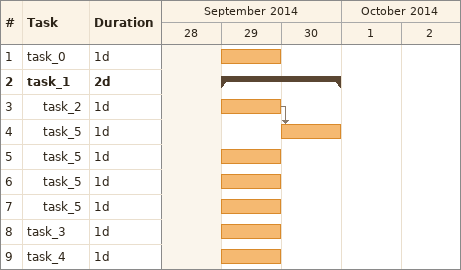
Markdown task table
| ID | Level | Task | Duration | Start | Finish | Predecessors |
|---|---|---|---|---|---|---|
| 1 | 1 | task_0 | 1d | 2014-09-29 | 2014-09-29 |  |
| 2 | 1 | **task_1** | 2d | 2014-09-29 | 2014-09-30 |  |
| 3 | 2 | task_2 | 1d | 2014-09-29 | 2014-09-29 |  |
| 4 | 2 | task_5 | 1d | 2014-09-30 | 2014-09-30 | 3 |
| 5 | 2 | task_5 | 1d | 2014-09-29 | 2014-09-29 |  |
| 6 | 2 | task_5 | 1d | 2014-09-29 | 2014-09-29 |  |
| 7 | 2 | task_5 | 1d | 2014-09-29 | 2014-09-29 |  |
| 8 | 1 | task_3 | 1d | 2014-09-29 | 2014-09-29 |  |
| 9 | 1 | task_4 | 1d | 2014-09-29 | 2014-09-29 |  |
